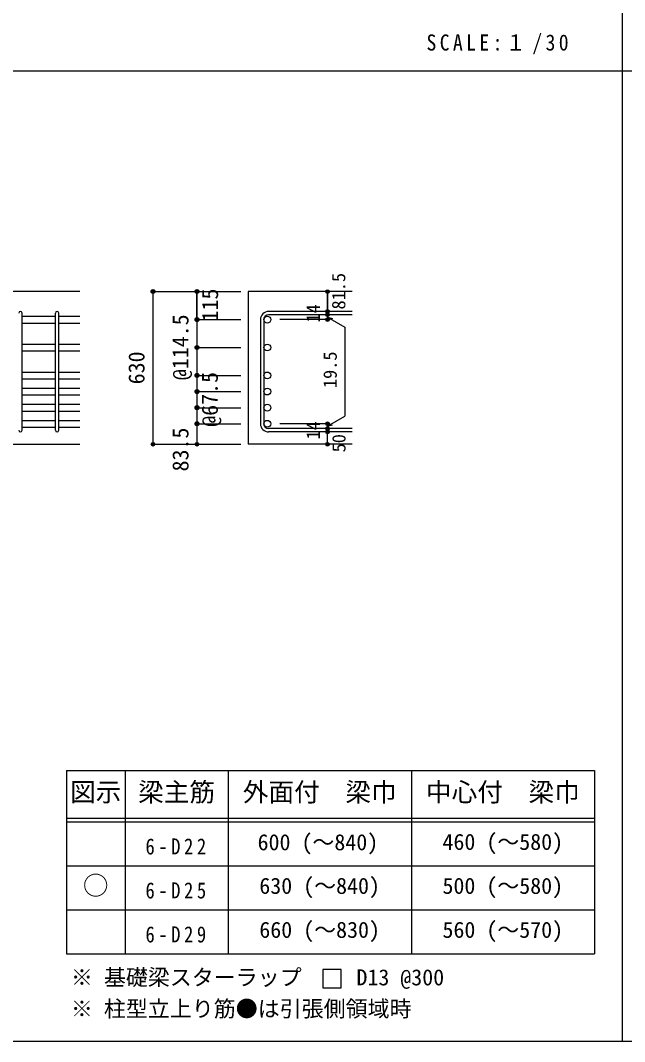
# Model space of a CAD drawing. Units: millimetres at full size, sheet at 1:30, with parts at other scales. Extents: x -5973 to 5954, y -4195 to 4201.
# Drawn here: x -3589 to -1115, y -4195 to -15 of the extents above; entities that cross this region are included whole.
import ezdxf
from ezdxf.enums import TextEntityAlignment as Align

# ---------------------------------------------------------------- set-up
doc = ezdxf.new("R2010")
doc.units = ezdxf.units.MM
doc.header["$LTSCALE"] = 30
doc.header["$PDMODE"] = 32
doc.header["$PDSIZE"] = 15
for name, color, linetype in [('0-1_躯体線', 2, 'Continuous'), ('0-5_基礎梁筋', 7, 'Continuous'), ('0-6_スタラップ筋', 7, 'Continuous'), ('0-D_寸法', 4, 'Continuous'), ('6-7_文字', 7, 'Continuous'), ('6-E_枠', 7, 'Continuous'), ('F-0_枠', 6, 'Continuous')]:
    doc.layers.add(name, color=color, linetype=linetype)
doc.styles.add('ＭＳ ゴシック', font='')
doc.styles.get('ＭＳ ゴシック').set_extended_font_data('MS Gothic')

msp = doc.modelspace()

# ---------------------------------------------------------------- linework, layer by layer
at = {"layer": '0-1_躯体線'}
for p, q in [((-3345.8, -1124.89), (-4845.8, -1124.89)), ((-2230.8, -1124.89), (-2655.8, -1124.89)), ((-2655.8, -1124.89), (-2655.8, -1749.89)), ((-3745.8, -1749.89), (-3345.8, -1749.89)), ((-2230.8, -1749.89), (-2655.8, -1749.89))]:
    msp.add_line(p, q, dxfattribs=at)
at = {"layer": '0-5_基礎梁筋'}
for p, q in [((-3581.8, -1225.82), (-3445.8, -1225.82)), ((-3581.8, -1253.82), (-3445.8, -1253.82)), ((-3431.8, -1225.82), (-3345.8, -1225.82)), ((-3431.8, -1253.82), (-3345.8, -1253.82)), ((-3581.8, -1340.11), (-3445.8, -1340.11)), ((-3581.8, -1368.11), (-3445.8, -1368.11)), ((-3431.8, -1340.11), (-3345.8, -1340.11)), ((-3431.8, -1368.11), (-3345.8, -1368.11)), ((-3581.8, -1454.39), (-3445.8, -1454.39)), ((-3431.8, -1454.39), (-3345.8, -1454.39)), ((-3581.8, -1482.39), (-3445.8, -1482.39)), ((-3431.8, -1482.39), (-3345.8, -1482.39)), ((-3581.8, -1520.39), (-3445.8, -1520.39)), ((-3431.8, -1520.39), (-3345.8, -1520.39)), ((-3581.8, -1548.39), (-3445.8, -1548.39)), ((-3581.8, -1586.39), (-3445.8, -1586.39)), ((-3431.8, -1548.39), (-3345.8, -1548.39)), ((-3431.8, -1586.39), (-3345.8, -1586.39)), ((-3581.8, -1614.39), (-3445.8, -1614.39)), ((-3431.8, -1614.39), (-3345.8, -1614.39)), ((-3581.8, -1652.39), (-3445.8, -1652.39)), ((-3431.8, -1652.39), (-3345.8, -1652.39)), ((-3581.8, -1680.39), (-3445.8, -1680.39)), ((-3431.8, -1680.39), (-3345.8, -1680.39))]:
    msp.add_line(p, q, dxfattribs=at)
at = {"layer": '0-5_基礎梁筋', "color": 3}
for centre in [(-2577.8, -1239.82), (-2577.8, -1354.11), (-2577.8, -1468.39), (-2577.8, -1534.39), (-2577.8, -1600.39), (-2577.8, -1666.39)]:
    msp.add_circle(centre, 14, dxfattribs=at)
at = {"layer": '0-6_スタラップ筋'}
for p, q in [((-2230.8, -1206.32), (-2572.3, -1206.32)), ((-3581.8, -1692.89), (-3581.8, -1213.32)), ((-3445.8, -1692.89), (-3445.8, -1213.32)), ((-3431.8, -1692.89), (-3431.8, -1213.32)), ((-2605.8, -1239.82), (-2605.8, -1666.39)), ((-2591.8, -1239.82), (-2591.8, -1666.39)), ((-2230.8, -1220.32), (-2572.3, -1220.32)), ((-2230.8, -1685.89), (-2572.3, -1685.89)), ((-2230.8, -1699.89), (-2572.3, -1699.89))]:
    msp.add_line(p, q, dxfattribs=at)
for centre, radius, start, end in [((-3588.8, -1213.32), 7, 0, 180), ((-3438.8, -1213.32), 7, 0, 180), ((-2572.3, -1239.82), 33.5, 90, 180), ((-2572.3, -1239.82), 19.5, 90, 180), ((-2572.3, -1666.39), 33.5, 180, 270), ((-2572.3, -1666.39), 19.5, 180, 270), ((-3588.8, -1692.89), 7, 180, 0), ((-3438.8, -1692.89), 7, 180, 0)]:
    msp.add_arc(centre, radius, start, end, dxfattribs=at)
at = {"layer": '0-D_寸法'}
for p, q in [((-3045.8, -1124.89), (-2865.8, -1124.89)), ((-3045.8, -1124.89), (-2865.8, -1124.89)), ((-3045.8, -1749.89), (-3045.8, -1124.89)), ((-3045.8, -1749.89), (-3045.8, -1124.89)), ((-2865.8, -1239.82), (-2865.8, -1124.89)), ((-2865.8, -1124.89), (-2685.8, -1124.89)), ((-2865.8, -1124.89), (-2685.8, -1124.89)), ((-2865.8, -1124.89), (-2865.8, -1239.82)), ((-2330.8, -1220.32), (-2330.8, -1206.32)), ((-2865.8, -1239.82), (-2685.8, -1239.82)), ((-2865.8, -1239.82), (-2685.8, -1239.82)), ((-2865.8, -1239.82), (-2865.8, -1403.36)), ((-2865.8, -1239.82), (-2865.8, -1388.89)), ((-2330.8, -1239.82), (-2526.89, -1239.82)), ((-2330.8, -1220.32), (-2330.8, -1239.82)), ((-2330.8, -1230.07), (-2311.48, -1235.25)), ((-2330.8, -1230.07), (-2260.74, -1270.52)), ((-2260.74, -1270.52), (-2260.74, -1635.7)), ((-2865.8, -1354.11), (-2685.8, -1354.11)), ((-2865.8, -1468.39), (-2685.8, -1468.39)), ((-2865.8, -1534.39), (-2685.8, -1534.39)), ((-2865.8, -1600.39), (-2685.8, -1600.39)), ((-2865.8, -1666.39), (-2685.8, -1666.39)), ((-2330.8, -1666.39), (-2526.89, -1666.39)), ((-2330.8, -1676.14), (-2260.74, -1635.7)), ((-2330.8, -1685.89), (-2330.8, -1666.39)), ((-2330.8, -1676.14), (-2311.48, -1670.97)), ((-2330.8, -1699.89), (-2330.8, -1685.89)), ((-2330.8, -1749.89), (-2330.8, -1699.89)), ((-3045.8, -1749.89), (-2865.8, -1749.89)), ((-2865.8, -1749.89), (-2685.8, -1749.89))]:
    msp.add_line(p, q, dxfattribs=at)
for points in [[(-2330.8, -1124.89), (-2330.8, -1206.32), (-2330.8, -1124.89)], [(-2865.8, -1403.36), (-2865.8, -1666.39), (-2865.8, -1749.89)]]:
    msp.add_lwpolyline(points, dxfattribs=at)
for centre, radius in [((-3045.8, -1124.89), 8), ((-3045.8, -1124.89), 7.2), ((-3045.8, -1124.89), 6.4), ((-3045.8, -1124.89), 5.6), ((-3045.8, -1124.89), 4.8), ((-3045.8, -1124.89), 4), ((-3045.8, -1124.89), 3.2), ((-3045.8, -1124.89), 2.4), ((-3045.8, -1124.89), 1.6), ((-3045.8, -1124.89), 0.8), ((-2865.8, -1124.89), 8), ((-2865.8, -1124.89), 7.2), ((-2865.8, -1124.89), 6.4), ((-2865.8, -1124.89), 5.6), ((-2865.8, -1124.89), 4.8), ((-2865.8, -1124.89), 4), ((-2865.8, -1124.89), 3.2), ((-2865.8, -1124.89), 2.4), ((-2865.8, -1124.89), 1.6), ((-2865.8, -1124.89), 0.8), ((-2330.8, -1124.89), 4), ((-2330.8, -1124.89), 3.6), ((-2330.8, -1124.89), 3.2), ((-2330.8, -1124.89), 2.8), ((-2330.8, -1124.89), 2.4), ((-2330.8, -1124.89), 2), ((-2330.8, -1124.89), 1.6), ((-2330.8, -1124.89), 1.2), ((-2330.8, -1124.89), 0.8), ((-2330.8, -1124.89), 0.4), ((-2330.8, -1206.32), 4), ((-2330.8, -1206.32), 3.6), ((-2330.8, -1206.32), 3.2), ((-2330.8, -1206.32), 2.8), ((-2330.8, -1206.32), 2.4), ((-2330.8, -1206.32), 2), ((-2330.8, -1206.32), 1.6), ((-2330.8, -1206.32), 1.2), ((-2330.8, -1206.32), 0.8), ((-2330.8, -1206.32), 0.4), ((-2865.8, -1239.82), 8), ((-2865.8, -1239.82), 7.2), ((-2865.8, -1239.82), 6.4), ((-2865.8, -1239.82), 5.6), ((-2865.8, -1239.82), 4.8), ((-2865.8, -1239.82), 4), ((-2865.8, -1239.82), 3.2), ((-2865.8, -1239.82), 2.4), ((-2865.8, -1239.82), 1.6), ((-2865.8, -1239.82), 0.8), ((-2330.8, -1220.32), 4), ((-2330.8, -1239.82), 4), ((-2330.8, -1220.32), 3.6), ((-2330.8, -1239.82), 3.6), ((-2330.8, -1220.32), 3.2), ((-2330.8, -1239.82), 3.2), ((-2330.8, -1220.32), 2.8), ((-2330.8, -1239.82), 2.8), ((-2330.8, -1220.32), 2.4), ((-2330.8, -1239.82), 2.4), ((-2330.8, -1220.32), 2), ((-2330.8, -1239.82), 2), ((-2330.8, -1220.32), 1.6), ((-2330.8, -1239.82), 1.6), ((-2330.8, -1220.32), 1.2), ((-2330.8, -1239.82), 1.2), ((-2330.8, -1220.32), 0.8), ((-2330.8, -1239.82), 0.8), ((-2330.8, -1220.32), 0.4), ((-2330.8, -1239.82), 0.4), ((-2865.8, -1354.11), 8), ((-2865.8, -1354.11), 7.2), ((-2865.8, -1354.11), 6.4), ((-2865.8, -1354.11), 5.6), ((-2865.8, -1354.11), 4.8), ((-2865.8, -1354.11), 4), ((-2865.8, -1354.11), 3.2), ((-2865.8, -1354.11), 2.4), ((-2865.8, -1354.11), 1.6), ((-2865.8, -1354.11), 0.8), ((-2865.8, -1468.39), 8), ((-2865.8, -1468.39), 7.2), ((-2865.8, -1468.39), 6.4), ((-2865.8, -1468.39), 5.6), ((-2865.8, -1468.39), 4.8), ((-2865.8, -1468.39), 4), ((-2865.8, -1468.39), 3.2), ((-2865.8, -1468.39), 2.4), ((-2865.8, -1468.39), 1.6), ((-2865.8, -1468.39), 0.8), ((-2865.8, -1534.39), 8), ((-2865.8, -1534.39), 7.2), ((-2865.8, -1534.39), 6.4), ((-2865.8, -1534.39), 5.6), ((-2865.8, -1534.39), 4.8), ((-2865.8, -1534.39), 4), ((-2865.8, -1534.39), 3.2), ((-2865.8, -1534.39), 2.4), ((-2865.8, -1534.39), 1.6), ((-2865.8, -1534.39), 0.8), ((-2865.8, -1600.39), 8), ((-2865.8, -1600.39), 7.2), ((-2865.8, -1600.39), 6.4), ((-2865.8, -1600.39), 5.6), ((-2865.8, -1600.39), 4.8), ((-2865.8, -1600.39), 4), ((-2865.8, -1600.39), 3.2), ((-2865.8, -1600.39), 2.4), ((-2865.8, -1600.39), 1.6), ((-2865.8, -1600.39), 0.8), ((-2865.8, -1666.39), 8), ((-2865.8, -1666.39), 7.2), ((-2865.8, -1666.39), 6.4), ((-2865.8, -1666.39), 5.6), ((-2865.8, -1666.39), 4.8), ((-2865.8, -1666.39), 4), ((-2865.8, -1666.39), 3.2), ((-2865.8, -1666.39), 2.4), ((-2865.8, -1666.39), 1.6), ((-2865.8, -1666.39), 0.8), ((-2330.8, -1666.39), 4), ((-2330.8, -1666.39), 3.6), ((-2330.8, -1666.39), 3.2), ((-2330.8, -1666.39), 2.8), ((-2330.8, -1666.39), 2.4), ((-2330.8, -1666.39), 2), ((-2330.8, -1666.39), 1.6), ((-2330.8, -1666.39), 1.2), ((-2330.8, -1666.39), 0.8), ((-2330.8, -1666.39), 0.4), ((-2330.8, -1685.89), 4), ((-2330.8, -1699.89), 4), ((-2330.8, -1685.89), 3.6), ((-2330.8, -1699.89), 3.6), ((-2330.8, -1685.89), 3.2), ((-2330.8, -1699.89), 3.2), ((-2330.8, -1685.89), 2.8), ((-2330.8, -1699.89), 2.8), ((-2330.8, -1685.89), 2.4), ((-2330.8, -1699.89), 2.4), ((-2330.8, -1685.89), 2), ((-2330.8, -1699.89), 2), ((-2330.8, -1685.89), 1.6), ((-2330.8, -1699.89), 1.6), ((-2330.8, -1685.89), 1.2), ((-2330.8, -1699.89), 1.2), ((-2330.8, -1685.89), 0.8), ((-2330.8, -1699.89), 0.8), ((-2330.8, -1685.89), 0.4), ((-2330.8, -1699.89), 0.4), ((-3045.8, -1749.89), 7.2), ((-3045.8, -1749.89), 6.4), ((-3045.8, -1749.89), 5.6), ((-3045.8, -1749.89), 4.8), ((-3045.8, -1749.89), 4), ((-3045.8, -1749.89), 3.2), ((-3045.8, -1749.89), 2.4), ((-3045.8, -1749.89), 1.6), ((-3045.8, -1749.89), 0.8), ((-2865.8, -1749.89), 7.2), ((-2865.8, -1749.89), 6.4), ((-2865.8, -1749.89), 5.6), ((-2865.8, -1749.89), 4.8), ((-2865.8, -1749.89), 4), ((-2865.8, -1749.89), 3.2), ((-2865.8, -1749.89), 2.4), ((-2865.8, -1749.89), 1.6), ((-2865.8, -1749.89), 0.8), ((-2330.8, -1749.89), 4), ((-2330.8, -1749.89), 3.6), ((-2330.8, -1749.89), 3.2), ((-2330.8, -1749.89), 2.8), ((-2330.8, -1749.89), 2.4), ((-2330.8, -1749.89), 2), ((-2330.8, -1749.89), 1.6), ((-2330.8, -1749.89), 1.2), ((-2330.8, -1749.89), 0.8), ((-2330.8, -1749.89), 0.4)]:
    msp.add_circle(centre, radius, dxfattribs=at)
at = {"layer": '0-D_寸法', "color": 7}
for p in [(-3045.8, -1124.89), (-2865.8, -1124.89), (-2330.8, -1124.89), (-2330.8, -1206.32), (-2865.8, -1239.82), (-2330.8, -1220.32), (-2330.8, -1239.82), (-2865.8, -1354.11), (-2865.8, -1468.39), (-2865.8, -1534.39), (-2865.8, -1600.39), (-2865.8, -1666.39), (-2330.8, -1666.39), (-2330.8, -1666.39), (-2330.8, -1685.89), (-2330.8, -1699.89), (-3045.8, -1749.89), (-2865.8, -1749.89), (-2330.8, -1749.89)]:
    msp.add_point(p, dxfattribs=at)
at = {"layer": '6-7_文字'}
msp.add_lwpolyline([(-2350.32, -3974.95), (-2275.32, -3974.95), (-2275.32, -3899.95), (-2350.32, -3899.95)], close=True, dxfattribs=at)
at = {"layer": '6-E_枠', "color": 3}
for p, q in [((-3400.52, -3085.43), (-3400.52, -3835.43)), ((-3400.52, -3085.43), (-1238, -3085.43)), ((-1238, -3085.43), (-1238, -3835.43)), ((-3400.52, -3835.43), (-1238, -3835.43))]:
    msp.add_line(p, q, dxfattribs=at)
at = {"layer": '6-E_枠'}
for p, q in [((-3160.52, -3085.43), (-3160.52, -3835.43)), ((-2738, -3085.43), (-2738, -3835.43)), ((-1988, -3085.43), (-1988, -3835.43)), ((-3400.52, -3280.43), (-1238, -3280.43)), ((-3400.52, -3295.43), (-1238, -3295.43)), ((-3400.52, -3475.43), (-1238, -3475.43)), ((-3400.52, -3655.43), (-1238, -3655.43))]:
    msp.add_line(p, q, dxfattribs=at)
at = {"layer": 'F-0_枠', "color": 2}
for p, q in [((-1124.64, 4201.15), (-1124.64, -4195.24)), ((-5972.88, -222.05), (3723.6, -222.05))]:
    msp.add_line(p, q, dxfattribs=at)
at = {"layer": 'F-0_枠'}
msp.add_line((5954.1, -4195.24), (-5972.88, -4195.24), dxfattribs=at)

# ---------------------------------------------------------------- texts
at = {"layer": '0-D_寸法', "style": 'ＭＳ ゴシック'}
for s, height, p in [('81.5', 54.99, (-2241.9, -1198.49)), ('115', 65.98, (-2759.7, -1247.45)), ('14', 54.99, (-2346.03, -1251.76)), ('@114.5', 65.98, (-2880.8, -1487.86)), ('630', 65.98, (-3060.8, -1504.89)), ('19.5', 54.99, (-2276.78, -1520.15)), ('@67.5', 65.98, (-2760.78, -1678.72)), ('14', 54.99, (-2346.06, -1730.57)), ('83.5', 65.98, (-2880.8, -1861.39)), ('50', 54.99, (-2240.8, -1783.39))]:
    msp.add_text(s, height=height, rotation=90, dxfattribs=at).set_placement(p, align=Align.BOTTOM_LEFT)
at = {"layer": '6-7_文字', "color": 2, "style": 'ＭＳ ゴシック'}
for s, p in [('図示', (-3385.52, -3235.43)), ('梁主筋', (-3106.76, -3235.43)), ('外面付\u3000梁巾', (-2678, -3235.43)), ('中心付\u3000梁巾', (-1928, -3235.43)), ('○', (-3333.02, -3617.93))]:
    msp.add_text(s, height=76.98, dxfattribs=at).set_placement(p, align=Align.BOTTOM_LEFT)
at = {"layer": '6-7_文字', "style": 'ＭＳ ゴシック'}
for s, p in [('600 (～840)', (-2617.53, -3431.92)), ('460 (～580)', (-1860.5, -3430.43)), ('630 (～840)', (-2610.5, -3610.43)), ('500 (～580)', (-1860.5, -3610.43)), ('660 (～830)', (-2610.5, -3790.43)), ('560 (～570)', (-1860.5, -3790.43)), ('※ 基礎梁スターラップ     D13 @300', (-3381.96, -3985.01)), ('※ 柱型立上り筋●は引張側領域時', (-3381.96, -4113.51))]:
    msp.add_text(s, height=65.98, dxfattribs=at).set_placement(p, align=Align.BOTTOM_LEFT)
at = {"layer": '6-7_文字', "color": 2, "insert": (-1925.98, -154.55), "char_height": 65.98, "attachment_point": 7, "style": 'ＭＳ ゴシック'}
msp.add_mtext('\\T1.34;\\W0.9;SCALE:１/30', dxfattribs=at)
at = {"layer": '6-7_文字', "char_height": 65.98, "attachment_point": 7, "style": 'ＭＳ ゴシック'}
for s, insert in [('\\T1.38;\\W0.85;6-D22', (-3076.76, -3430.43)), ('\\T1.38;\\W0.85;6-D25', (-3076.76, -3610.43)), ('\\T1.38;\\W0.85;6-D29', (-3076.76, -3790.43))]:
    msp.add_mtext(s, dxfattribs=dict(at, insert=insert))

doc.saveas('drawing.dxf')
